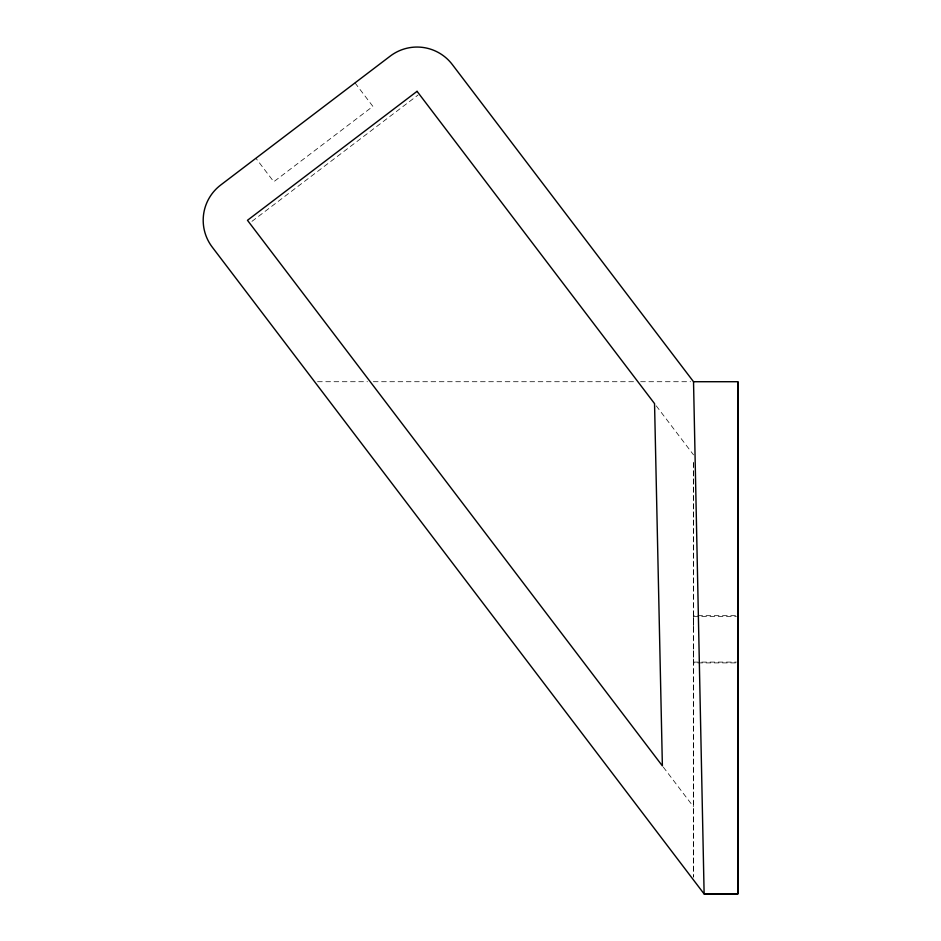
<?xml version="1.0" encoding="UTF-8"?>
<svg xmlns="http://www.w3.org/2000/svg" width="941" height="941" viewBox="0 0 941 941"><rect width="100%" height="100%" fill="white"/><g stroke="black" fill="none" stroke-linecap="round" stroke-linejoin="round"><path stroke-width="0.71" stroke-dasharray="4.71 3.53" d="M693.529 650.69L693.529 662.899L736.38 662.899M693.529 627.882L693.529 615.673L736.38 615.673M251.965 221.347L418.039 95.041M317.552 381.717L367.484 381.717M373.354 381.717L634.775 381.717M640.656 381.717L690.588 381.717M693.529 616.484L736.38 616.484M693.529 662.099L736.38 662.099M656.242 405.842L693.529 454.868M355.004 82.89L372.883 106.38L273.784 181.742L255.917 158.253M663.276 767.056L693.529 806.825M693.529 462.207L693.529 877.036L693.529 462.56"/><path stroke-width="1.41" d="M737.803 381.717L737.803 893.938L704.127 893.95L212.231 247.095A44.274 44.274 0 0 1 220.676 185.048L390.256 56.084A44.274 44.274 0 0 1 452.303 64.529L693.529 381.717L704.127 893.95L737.803 893.938L737.803 381.717L693.529 381.717M417.063 91.324L247.471 220.3L662.382 765.892L654.548 403.618L417.063 91.324"/></g></svg>
